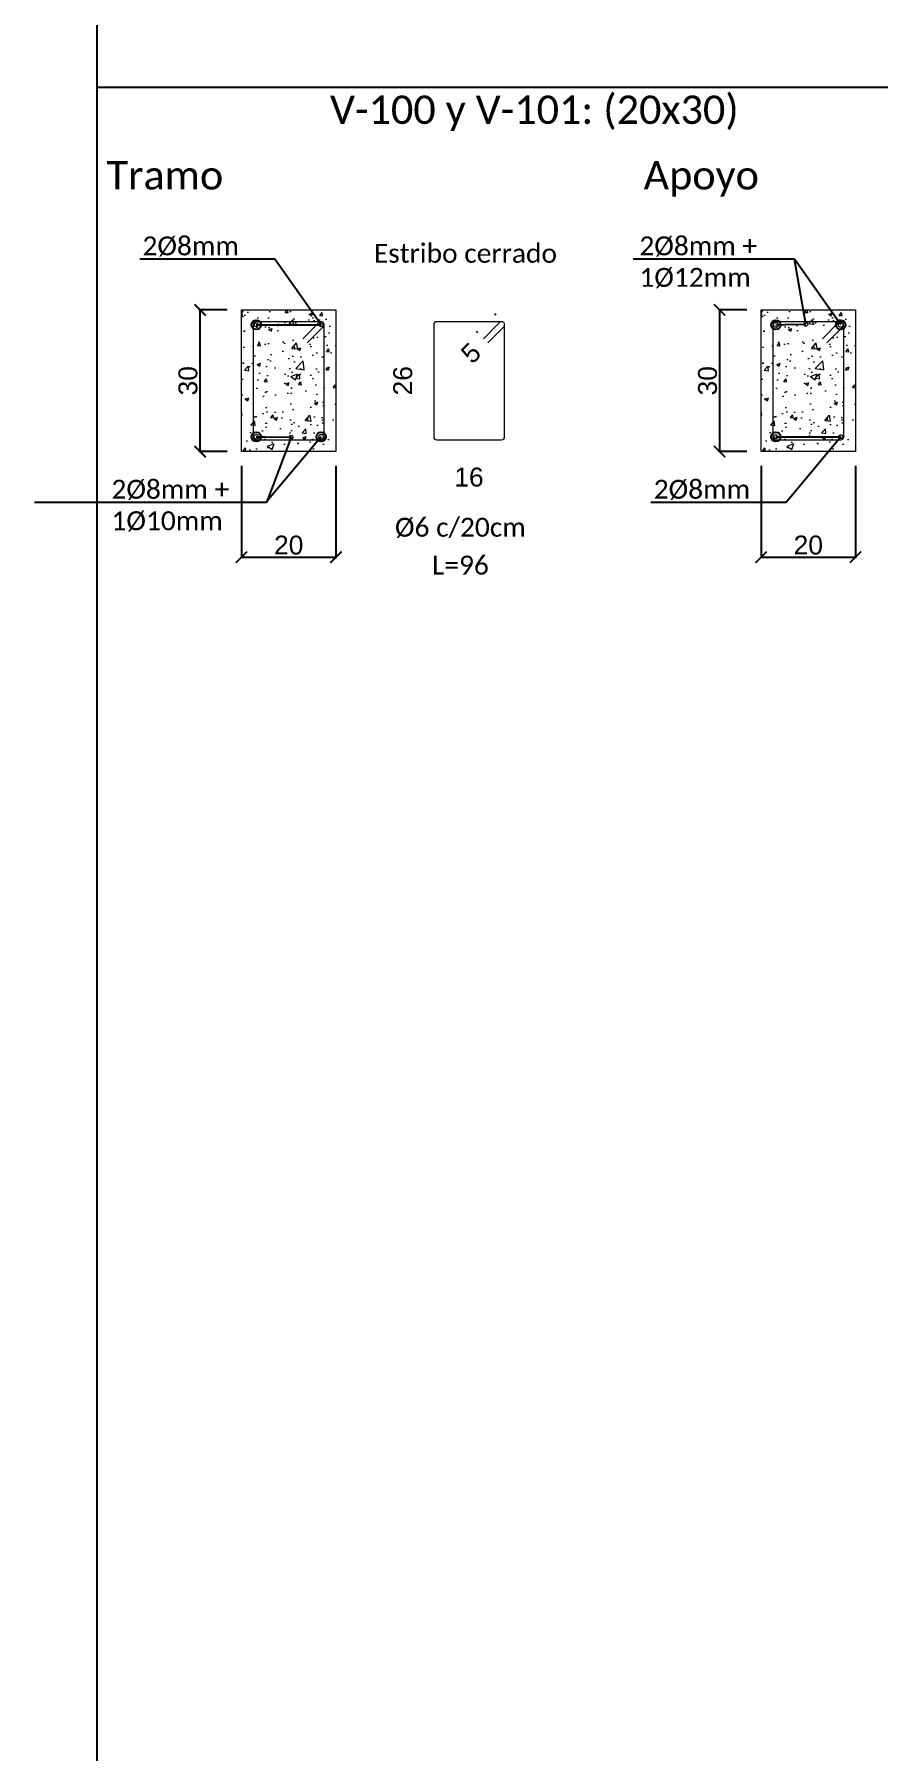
# Model space of a CAD drawing. Header units: millimetres. Extents: x 141 to 859, y -33 to 129.
# Drawn here: x 414.61 to 423.55, y -15.21 to 2.98 of the extents above; entities that cross this region are included whole.
import ezdxf
from ezdxf import colors
from ezdxf.entities.mleader import LeaderData, LeaderLine
from ezdxf.enums import TextEntityAlignment as Align
from ezdxf.math import Vec2, Vec3

# ---------------------------------------------------------------- set-up
doc = ezdxf.new("R2010")
doc.units = ezdxf.units.MM
doc.header["$LTSCALE"] = 0.1
doc.header["$MEASUREMENT"] = 0
doc.header["$PDMODE"] = 3
doc.header["$PDSIZE"] = 0.1
doc.layers.get('DEFPOINTS').update_dxf_attribs({"color": 1})
for name, color, linetype, lineweight in [('ARM_LONGITUDINAL_Ø10', 10, 'Continuous', 9), ('ARM_LONGITUDINAL_Ø12', 10, 'Continuous', 9), ('ARM_TRANSVERSAL_Ø6', 10, 'Continuous', 9), ('CIM_REFEREN', 2, 'Continuous', 0), ('CIM_TXT_ARMADOS', 3, 'Continuous', 0), ('SEC_COTAS_SEC_DIM_VIGA', 1, 'Continuous', 0), ('SEC_REF_TXT_POSICIONES_ARM_ESTRIBOS', 1, 'Continuous', 9), ('SOMBRA', 1, 'Continuous', 0), ('VIG_CARAS', 4, 'Continuous', 9)]:
    doc.layers.add(name, color=color, linetype=linetype, lineweight=lineweight)
doc.layers.add('COTAS-HECTOR', color=2, linetype='Continuous')
doc.styles.add('Arial20', font='arial.ttf', dxfattribs={"height": 0.2})
doc.styles.add('CYPETXT', font='calibri.ttf', dxfattribs={"height": 0.2})
doc.dimstyles.new('COTA-1-100', dxfattribs={"dimtxt": 0.2, "dimasz": 0.12, "dimexe": 0.012, "dimexo": 0.15, "dimgap": 0.025, "dimtad": 1, "dimzin": 0, "dimdsep": 46, "dimtxsty": 'Arial20', "dimblk1": 'ARCHTICK', "dimblk2": 'ARCHTICK', "dimsah": 1, "dimcen": 0.09, "dimclrd": 256, "dimclre": 256, "dimclrt": 256, "dimazin": 0, "dimtfac": 1, "dimtofl": 0, "dimtmove": 2, "dimatfit": 3, "dimldrblk": 'ARCHTICK', "dimfxl": 1, "dimtolj": 1, "dimtzin": 0, "dimarcsym": 0})

# ---------------------------------------------------------------- blocks, each defined once
blk = doc.blocks.new('_Origin')
at = {"color": 0, "linetype": 'ByBlock', "lineweight": -2}
blk.add_line((0, 0), (-1, 0), dxfattribs=at)
blk.add_circle((0, 0), 0.5, dxfattribs=at)
blk = doc.blocks.new('*D431')
at = {"layer": 'DEFPOINTS', "color": 0, "transparency": 16777216}
for p in [(418.834, -1.143), (419.589, -1.143), (419.589, -1.838)]:
    blk.add_point(p, dxfattribs=at)
at = {"layer": 'SEC_COTAS_SEC_DIM_VIGA', "transparency": 16777216, "insert": (419.212, -1.711), "char_height": 0.2, "attachment_point": 5, "style": 'Arial20'}
blk.add_mtext('\\A1;16', dxfattribs=at)
blk = doc.blocks.new('_ARCHTICK')
at = {"color": 0, "linetype": 'ByBlock', "const_width": 0.15}
blk.add_lwpolyline([(-0.5, -0.5), (0.5, 0.5)], dxfattribs=at)
blk = doc.blocks.new('_None')
blk = doc.blocks.new('*D432')
at = {"layer": 'DEFPOINTS', "color": 0, "transparency": 16777216}
for p in [(419.495, 0.01), (419.604, -0.102), (419.41, -0.29)]:
    blk.add_point(p, dxfattribs=at)
at = {"layer": 'SEC_COTAS_SEC_DIM_VIGA', "lineweight": -2, "transparency": 16777216}
for p, q in [((419.499, 0.006), (419.487, 0.019)), ((419.306, -0.182), (419.293, -0.169))]:
    blk.add_line(p, q, dxfattribs=at)
at = {"layer": 'SEC_COTAS_SEC_DIM_VIGA', "transparency": 16777216, "insert": (419.233, -0.397), "char_height": 0.2, "attachment_point": 5, "rotation": 44.1312, "style": 'Arial20'}
blk.add_mtext('\\A1;5', dxfattribs=at)
blk = doc.blocks.new('*D428')
at = {"layer": 'DEFPOINTS', "color": 0, "transparency": 16777216}
for p in [(416.804, -1.44), (417.804, -1.44), (417.804, -2.558)]:
    blk.add_point(p, dxfattribs=at)
at = {"layer": 'SEC_COTAS_SEC_DIM_VIGA', "lineweight": -2, "transparency": 16777216}
for p, q in [((416.804, -1.59), (416.804, -2.57)), ((417.804, -1.59), (417.804, -2.57)), ((416.804, -2.558), (417.804, -2.558))]:
    blk.add_line(p, q, dxfattribs=at)
at = {"layer": 'SEC_COTAS_SEC_DIM_VIGA', "lineweight": -2, "transparency": 16777216, "xscale": 0.12, "yscale": 0.12, "zscale": 0.12, "rotation": 180}
blk.add_blockref('_ARCHTICK', (416.804, -2.558), dxfattribs=at)
at = {"layer": 'SEC_COTAS_SEC_DIM_VIGA', "lineweight": -2, "transparency": 16777216, "xscale": 0.12, "yscale": 0.12, "zscale": 0.12}
blk.add_blockref('_ARCHTICK', (417.804, -2.558), dxfattribs=at)
at = {"layer": 'SEC_COTAS_SEC_DIM_VIGA', "transparency": 16777216, "insert": (417.304, -2.431), "char_height": 0.2, "attachment_point": 5, "style": 'Arial20'}
blk.add_mtext('\\A1;20', dxfattribs=at)
blk = doc.blocks.new('*D429')
at = {"layer": 'DEFPOINTS', "color": 0, "transparency": 16777216}
for p in [(416.366, 0.06), (416.804, 0.06), (416.804, -1.44)]:
    blk.add_point(p, dxfattribs=at)
at = {"layer": 'SEC_COTAS_SEC_DIM_VIGA', "lineweight": -2, "transparency": 16777216}
for p, q in [((416.654, 0.06), (416.354, 0.06)), ((416.366, -1.44), (416.366, 0.06)), ((416.654, -1.44), (416.354, -1.44))]:
    blk.add_line(p, q, dxfattribs=at)
at = {"layer": 'SEC_COTAS_SEC_DIM_VIGA', "lineweight": -2, "transparency": 16777216, "xscale": 0.12, "yscale": 0.12, "zscale": 0.12}
for p, rotation in [((416.366, 0.06), 90), ((416.366, -1.44), 270)]:
    blk.add_blockref('_ARCHTICK', p, dxfattribs=dict(at, rotation=rotation))
at = {"layer": 'SEC_COTAS_SEC_DIM_VIGA', "transparency": 16777216, "insert": (416.238, -0.69), "char_height": 0.2, "attachment_point": 5, "rotation": 90, "style": 'Arial20'}
blk.add_mtext('\\A1;30', dxfattribs=at)
blk = doc.blocks.new('*D430')
at = {"layer": 'DEFPOINTS', "color": 0, "transparency": 16777216}
for p in [(418.535, -0.065), (418.917, -0.065), (418.917, -1.315)]:
    blk.add_point(p, dxfattribs=at)
at = {"layer": 'SEC_COTAS_SEC_DIM_VIGA', "transparency": 16777216, "insert": (418.512, -0.69), "char_height": 0.2, "attachment_point": 5, "rotation": 90, "style": 'Arial20'}
blk.add_mtext('\\A1;26', dxfattribs=at)
blk = doc.blocks.new('*D415')
at = {"layer": 'DEFPOINTS', "color": 0, "transparency": 16777216}
for p in [(422.304, -1.44), (423.304, -1.44), (423.304, -2.558)]:
    blk.add_point(p, dxfattribs=at)
at = {"layer": 'SEC_COTAS_SEC_DIM_VIGA', "lineweight": -2, "transparency": 16777216}
for p, q in [((422.304, -1.59), (422.304, -2.57)), ((423.304, -1.59), (423.304, -2.57)), ((422.304, -2.558), (423.304, -2.558))]:
    blk.add_line(p, q, dxfattribs=at)
at = {"layer": 'SEC_COTAS_SEC_DIM_VIGA', "lineweight": -2, "transparency": 16777216, "xscale": 0.12, "yscale": 0.12, "zscale": 0.12, "rotation": 180}
blk.add_blockref('_ARCHTICK', (422.304, -2.558), dxfattribs=at)
at = {"layer": 'SEC_COTAS_SEC_DIM_VIGA', "lineweight": -2, "transparency": 16777216, "xscale": 0.12, "yscale": 0.12, "zscale": 0.12}
blk.add_blockref('_ARCHTICK', (423.304, -2.558), dxfattribs=at)
at = {"layer": 'SEC_COTAS_SEC_DIM_VIGA', "transparency": 16777216, "insert": (422.804, -2.431), "char_height": 0.2, "attachment_point": 5, "style": 'Arial20'}
blk.add_mtext('\\A1;20', dxfattribs=at)
blk = doc.blocks.new('*D416')
at = {"layer": 'DEFPOINTS', "color": 0, "transparency": 16777216}
for p in [(421.866, 0.06), (422.304, 0.06), (422.304, -1.44)]:
    blk.add_point(p, dxfattribs=at)
at = {"layer": 'SEC_COTAS_SEC_DIM_VIGA', "lineweight": -2, "transparency": 16777216}
for p, q in [((422.154, 0.06), (421.854, 0.06)), ((421.866, -1.44), (421.866, 0.06)), ((422.154, -1.44), (421.854, -1.44))]:
    blk.add_line(p, q, dxfattribs=at)
at = {"layer": 'SEC_COTAS_SEC_DIM_VIGA', "lineweight": -2, "transparency": 16777216, "xscale": 0.12, "yscale": 0.12, "zscale": 0.12}
for p, rotation in [((421.866, 0.06), 90), ((421.866, -1.44), 270)]:
    blk.add_blockref('_ARCHTICK', p, dxfattribs=dict(at, rotation=rotation))
at = {"layer": 'SEC_COTAS_SEC_DIM_VIGA', "transparency": 16777216, "insert": (421.738, -0.69), "char_height": 0.2, "attachment_point": 5, "rotation": 90, "style": 'Arial20'}
blk.add_mtext('\\A1;30', dxfattribs=at)

msp = doc.modelspace()

# ---------------------------------------------------------------- hatches: boundary and pattern name
at = {"layer": 'SOMBRA'}
h = msp.add_hatch(dxfattribs=at)
h.set_pattern_fill('AR-CONC', color=256, scale=0.002)
h.set_pattern_definition([(50, (237.16567, -80.8274), (0.36436934, -0.03187817), [0.0381, -0.4191]), (355, (237.16567, -80.8274), (-0.07048684, 0.3821137), [0.03048, -0.3352812]), (100.45144, (237.19604, -80.83004), (0.2938825, 0.3502355), [0.03238, -0.3561805]), (46.1842, (237.16567, -80.7258), (0.5421581, -0.0840847), [0.05715, -0.62865]), (96.63556, (237.21085, -80.7328), (0.4748083, 0.4948522), [0.04857, -0.5342712]), (351.18415, (237.16567, -80.7258), (0.4748083, 0.4948522), [0.04572, -0.5029195]), (21, (237.21647, -80.7512), (0.3032288, -0.2045304), [0.0381, -0.4191]), (326, (237.21647, -80.7512), (0.12360406, 0.3683759), [0.03048, -0.33528]), (71.45144, (237.24174, -80.76823), (0.42683284, 0.16384554), [0.03238, -0.3561799]), (37.5, (237.16567, -80.82739), (0.00617721, 0.16911008), [0, -0.331216, 0, -0.34036, 0, -0.33655]), (7.5, (237.16567, -80.82739), (0.13363933, 0.20036115), [0, -0.194056, 0, -0.323596, 0, -0.12827]), (327.5, (237.05239, -80.82739), (0.27118119, -0.01145749), [0, -0.127, 0, -0.39624, 0, -0.52578]), (317.5, (237.00159, -80.82739), (0.29625836, 0.05085298), [0, -0.1651, 0, -0.263144, 0, -0.37338])])
h.paths.add_polyline_path([(417.8036, 0.0598), (416.8036, 0.0598), (416.8036, -1.4402), (417.8036, -1.4402)])
h.paths.add_polyline_path([(416.9356, -0.0977, -1), (416.9856, -0.0977, -1)], flags=16)
h.paths.add_polyline_path([(417.6216, -0.0977, -1), (417.6716, -0.0977, -1)], flags=16)
h.paths.add_polyline_path([(417.0035, -1.2696, -1), (416.9435, -1.2696, -1)], flags=16)
h.paths.add_polyline_path([(417.6637, -1.2696, -1), (417.6037, -1.2696, -1)], flags=16)
h = msp.add_hatch(dxfattribs=at)
h.set_pattern_fill('AR-CONC', color=256, scale=0.004)
h.set_pattern_definition([(50, (237.1657, -80.8274), (0.7287387, -0.0637563), [0.0762, -0.8382]), (355, (237.1657, -80.8274), (-0.1409737, 0.7642274), [0.06096, -0.6705623]), (100.45144, (237.2264, -80.8327), (0.587765, 0.700471), [0.06476, -0.712361]), (46.1842, (237.1657, -80.6242), (1.084316, -0.1681693), [0.1143, -1.2573]), (96.63556, (237.256, -80.6382), (0.9496165, 0.9897045), [0.09714, -1.0685424]), (351.18415, (237.1657, -80.6242), (0.9496165, 0.9897045), [0.09144, -1.005839]), (21, (237.2673, -80.675), (0.6064576, -0.4090608), [0.0762, -0.8382]), (326, (237.2673, -80.675), (0.247208, 0.736752), [0.06096, -0.67056]), (71.45144, (237.3178, -80.7091), (0.8536657, 0.327691), [0.06476, -0.7123598]), (37.5, (237.16567, -80.82739), (0.0123544, 0.33822016), [0, -0.662432, 0, -0.68072, 0, -0.6731]), (7.5, (237.16567, -80.8274), (0.26727865, 0.4007223), [0, -0.388112, 0, -0.647192, 0, -0.25654]), (327.5, (236.9391, -80.8274), (0.54236238, -0.02291498), [0, -0.254, 0, -0.79248, 0, -1.05156]), (317.5, (236.8375, -80.8274), (0.5925167, 0.101706), [0, -0.3302, 0, -0.526288, 0, -0.74676])])
h.paths.add_polyline_path([(416.8036, -1.4402), (417.8036, -1.4402), (417.8036, 0.0598), (416.8036, 0.0598)])
h.paths.add_polyline_path([(416.9406, -0.0977, -1), (416.9806, -0.0977, -1)], flags=16)
h.paths.add_polyline_path([(417.6266, -0.0977, -1), (417.6666, -0.0977, -1)], flags=16)
h = msp.add_hatch(dxfattribs=at)
h.set_pattern_fill('AR-CONC', color=256, scale=0.002)
h.set_pattern_definition([(50, (242.66568, -80.8274), (0.36436934, -0.03187817), [0.0381, -0.4191]), (355, (242.66568, -80.8274), (-0.07048684, 0.3821137), [0.03048, -0.3352812]), (100.45144, (242.69604, -80.83004), (0.2938825, 0.3502355), [0.03238, -0.3561805]), (46.1842, (242.66568, -80.7258), (0.5421581, -0.0840847), [0.05715, -0.62865]), (96.63556, (242.71086, -80.7328), (0.4748083, 0.4948522), [0.04857, -0.5342712]), (351.18415, (242.6657, -80.7258), (0.4748083, 0.4948522), [0.04572, -0.5029195]), (21, (242.71648, -80.7512), (0.3032288, -0.2045304), [0.0381, -0.4191]), (326, (242.71648, -80.7512), (0.12360406, 0.3683759), [0.03048, -0.33528]), (71.45144, (242.74174, -80.76823), (0.42683284, 0.16384554), [0.03238, -0.3561799]), (37.5, (242.66568, -80.82739), (0.00617721, 0.16911008), [0, -0.331216, 0, -0.34036, 0, -0.33655]), (7.5, (242.66568, -80.82739), (0.13363933, 0.20036115), [0, -0.194056, 0, -0.323596, 0, -0.12827]), (327.5, (242.55239, -80.82739), (0.27118119, -0.01145749), [0, -0.127, 0, -0.39624, 0, -0.52578]), (317.5, (242.5016, -80.82739), (0.29625836, 0.05085298), [0, -0.1651, 0, -0.263144, 0, -0.37338])])
h.paths.add_polyline_path([(423.3036, 0.0598), (422.3036, 0.0598), (422.3036, -1.4402), (423.3036, -1.4402)])
h.paths.add_polyline_path([(422.4356, -0.0977, -1), (422.4856, -0.0977, -1)], flags=16)
h.paths.add_polyline_path([(423.1216, -0.0977, -1), (423.1716, -0.0977, -1)], flags=16)
h.paths.add_polyline_path([(422.5035, -1.2696, -1), (422.4435, -1.2696, -1)], flags=16)
h.paths.add_polyline_path([(423.1637, -1.2696, -1), (423.1037, -1.2696, -1)], flags=16)
h = msp.add_hatch(dxfattribs=at)
h.set_pattern_fill('AR-CONC', color=256, scale=0.004)
h.set_pattern_definition([(50, (242.6657, -80.8274), (0.7287387, -0.0637563), [0.0762, -0.8382]), (355, (242.6657, -80.8274), (-0.1409737, 0.7642274), [0.06096, -0.6705623]), (100.45144, (242.7264, -80.8327), (0.587765, 0.700471), [0.06476, -0.712361]), (46.1842, (242.6657, -80.6242), (1.084316, -0.1681693), [0.1143, -1.2573]), (96.63556, (242.756, -80.6382), (0.9496165, 0.9897045), [0.09714, -1.0685424]), (351.18415, (242.6657, -80.6242), (0.9496165, 0.9897045), [0.09144, -1.005839]), (21, (242.7673, -80.675), (0.6064576, -0.4090608), [0.0762, -0.8382]), (326, (242.7673, -80.675), (0.247208, 0.736752), [0.06096, -0.67056]), (71.45144, (242.8178, -80.7091), (0.8536657, 0.327691), [0.06476, -0.7123598]), (37.5, (242.66568, -80.82739), (0.0123544, 0.33822016), [0, -0.662432, 0, -0.68072, 0, -0.6731]), (7.5, (242.66568, -80.8274), (0.26727865, 0.4007223), [0, -0.388112, 0, -0.647192, 0, -0.25654]), (327.5, (242.4391, -80.8274), (0.54236238, -0.02291498), [0, -0.254, 0, -0.79248, 0, -1.05156]), (317.5, (242.3375, -80.8274), (0.5925167, 0.101706), [0, -0.3302, 0, -0.526288, 0, -0.74676])])
h.paths.add_polyline_path([(422.3036, -1.4402), (423.3036, -1.4402), (423.3036, 0.0598), (422.3036, 0.0598)])
h.paths.add_polyline_path([(423.1666, -1.2826, -1), (423.1266, -1.2826, -1)], flags=16)
h.paths.add_polyline_path([(422.4806, -1.2826, -1), (422.4406, -1.2826, -1)], flags=16)

# ---------------------------------------------------------------- linework, layer by layer
for p, q in [((415.2711, 25.5763), (415.2711, -10.4128)), ((415.2711, 2.5987), (415.2711, -33.3904)), ((415.2711, 2.4195), (455.6387, 2.4195))]:
    msp.add_line(p, q)
at = {"layer": 'ARM_LONGITUDINAL_Ø10'}
for centre, radius in [((416.9606, -0.0977), 0.02), ((417.6466, -0.0977), 0.02), ((422.4606, -0.0977), 0.025), ((423.1466, -0.0977), 0.025), ((416.9606, -1.2826), 0.025), ((417.6466, -1.2826), 0.025), ((422.4606, -1.2826), 0.02), ((423.1466, -1.2826), 0.02)]:
    msp.add_circle(centre, radius, dxfattribs=at)
at = {"layer": 'ARM_LONGITUDINAL_Ø12'}
for centre in [(422.7777, -0.092), (417.3295, -1.2884)]:
    msp.add_circle(centre, 0.02, dxfattribs=at)
at = {"layer": 'ARM_TRANSVERSAL_Ø6'}
for points in [[(417.4995, -0.2895), (417.6692, -0.1198), (417.6732, -0.115), (417.6762, -0.1094), (417.678, -0.1034), (417.6786, -0.0972), (417.678, -0.0909), (417.6762, -0.0849), (417.6732, -0.0794), (417.6692, -0.0746), (417.6644, -0.0706), (417.6588, -0.0676), (417.6528, -0.0658), (417.6466, -0.0652), (416.9606, -0.0652), (416.9484, -0.0676), (416.938, -0.0746), (416.931, -0.0849), (416.9286, -0.0972), (416.9286, -1.2832), (416.931, -1.2954), (416.938, -1.3058), (416.9484, -1.3127), (416.9606, -1.3152), (417.6466, -1.3152), (417.6588, -1.3127), (417.6692, -1.3058), (417.6762, -1.2954), (417.6786, -1.2832), (417.6786, -0.0972), (417.678, -0.0909), (417.6762, -0.0849), (417.6732, -0.0794), (417.6692, -0.0746), (417.6644, -0.0706), (417.6588, -0.0676), (417.6528, -0.0658), (417.6466, -0.0652), (417.6404, -0.0658), (417.6344, -0.0676), (417.6288, -0.0706), (417.624, -0.0746), (417.4543, -0.2443)], [(419.41, -0.2895), (419.5797, -0.1198), (419.5837, -0.115), (419.5866, -0.1094), (419.5884, -0.1034), (419.5891, -0.0972), (419.5884, -0.0909), (419.5866, -0.0849), (419.5837, -0.0794), (419.5797, -0.0746), (419.5748, -0.0706), (419.5693, -0.0676), (419.5633, -0.0658), (419.5571, -0.0652), (418.8711, -0.0652), (418.8588, -0.0676), (418.8484, -0.0746), (418.8415, -0.0849), (418.8391, -0.0972), (418.8391, -1.2832), (418.8415, -1.2954), (418.8484, -1.3058), (418.8588, -1.3127), (418.8711, -1.3152), (419.5571, -1.3152), (419.5693, -1.3127), (419.5797, -1.3058), (419.5866, -1.2954), (419.5891, -1.2832), (419.5891, -0.0972), (419.5884, -0.0909), (419.5866, -0.0849), (419.5837, -0.0794), (419.5797, -0.0746), (419.5748, -0.0706), (419.5693, -0.0676), (419.5633, -0.0658), (419.5571, -0.0652), (419.5508, -0.0658), (419.5448, -0.0676), (419.5393, -0.0706), (419.5344, -0.0746), (419.3647, -0.2443)], [(422.9995, -0.2895), (423.1692, -0.1198), (423.1732, -0.115), (423.1762, -0.1094), (423.178, -0.1034), (423.1786, -0.0972), (423.178, -0.0909), (423.1762, -0.0849), (423.1732, -0.0794), (423.1692, -0.0746), (423.1644, -0.0706), (423.1589, -0.0676), (423.1528, -0.0658), (423.1466, -0.0652), (422.4606, -0.0652), (422.4484, -0.0676), (422.438, -0.0746), (422.431, -0.0849), (422.4286, -0.0972), (422.4286, -1.2832), (422.431, -1.2954), (422.438, -1.3058), (422.4484, -1.3127), (422.4606, -1.3152), (423.1466, -1.3152), (423.1589, -1.3127), (423.1692, -1.3058), (423.1762, -1.2954), (423.1786, -1.2832), (423.1786, -0.0972), (423.178, -0.0909), (423.1762, -0.0849), (423.1732, -0.0794), (423.1692, -0.0746), (423.1644, -0.0706), (423.1589, -0.0676), (423.1528, -0.0658), (423.1466, -0.0652), (423.1404, -0.0658), (423.1344, -0.0676), (423.1288, -0.0706), (423.124, -0.0746), (422.9543, -0.2443)]]:
    msp.add_lwpolyline(points, dxfattribs=at)
at = {"layer": 'COTAS-HECTOR', "color": 1, "linetype": 'ByBlock', "lineweight": -2}
for points in [[(423.1466, -0.0977), (422.6578, 0.5984)], [(417.6466, -1.2826), (417.0685, -1.9731)]]:
    msp.add_lwpolyline(points, dxfattribs=at)
for centre in [(423.1466, -0.0977), (417.6466, -1.2826)]:
    msp.add_circle(centre, 0.05, dxfattribs=at)
at = {"layer": 'VIG_CARAS'}
for points in [[(416.8036, 0.0598), (417.8036, 0.0598), (417.8036, -1.4402), (416.8036, -1.4402)], [(422.3036, 0.0598), (423.3036, 0.0598), (423.3036, -1.4402), (422.3036, -1.4402)]]:
    msp.add_lwpolyline(points, close=True, dxfattribs=at)

# ---------------------------------------------------------------- texts
at = {"layer": 'CIM_REFEREN', "style": 'CYPETXT'}
for s, p in [('V-100 y V-101: (20x30)', (417.7405, 2.03)), ('Tramo', (415.3757, 1.3358)), ('Apoyo', (421.0601, 1.3358))]:
    msp.add_text(s, height=0.3, dxfattribs=at).set_placement(p)
at = {"layer": 'CIM_TXT_ARMADOS', "style": 'CYPETXT'}
msp.add_text('Estribo cerrado', height=0.2, dxfattribs=at).set_placement((419.1742, 0.5598), align=Align.CENTER)
at = {"layer": 'SEC_REF_TXT_POSICIONES_ARM_ESTRIBOS', "style": 'CYPETXT'}
for s, p in [('%%C6 c/20cm', (419.121, -2.241)), ('L=96', (419.121, -2.6421))]:
    msp.add_text(s, height=0.2, dxfattribs=at).set_placement(p, align=Align.MIDDLE_CENTER)

# ---------------------------------------------------------------- dimensions: what is measured, and where the dimension line sits
at = {"layer": 'SEC_COTAS_SEC_DIM_VIGA'}
for p1, p2, distance, picture, middle in [((416.8036, -1.4402), (416.8036, 0.0598), 0.438, '*D429', (416.2384, -0.6902)), ((422.3036, -1.4402), (422.3036, 0.0598), 0.438, '*D416', (421.7384, -0.6902)), ((416.8036, -1.4402), (417.8036, -1.4402), -1.1178, '*D428', (417.3036, -2.4308)), ((422.3036, -1.4402), (423.3036, -1.4402), -1.1178, '*D415', (422.8036, -2.4308))]:
    dim = msp.add_aligned_dim(p1=p1, p2=p2, distance=distance, dimstyle='COTA-1-100', override={"dimdec": 0, "dimlfac": 20}, dxfattribs=at)
    dim.commit()
    dim.dimension.update_dxf_attribs({"geometry": picture, "text_midpoint": middle})
dim = msp.add_linear_dim(base=(419.4951, 0.0104), p1=(419.41, -0.2895), p2=(419.6037, -0.1015), angle=44.13116, dimstyle='COTA-1-100', override={"dimdec": 0, "dimlfac": 20, "dimblk1": 'None', "dimblk2": 'None', "dimsah": 1, "dimsd1": 1, "dimsd2": 1}, dxfattribs=at)
dim.commit()
dim.dimension.update_dxf_attribs({"geometry": '*D432', "text_midpoint": (419.2332, -0.3968), "dimtype": 161})
dim = msp.add_linear_dim(base=(418.5347, -0.0652), p1=(418.9168, -1.3152), p2=(418.9168, -0.0652), angle=90, text='26', dimstyle='COTA-1-100', override={"dimdec": 0, "dimlfac": 20, "dimblk1": 'None', "dimblk2": 'None', "dimsah": 1, "dimse1": 1, "dimse2": 1, "dimsd1": 1, "dimsd2": 1}, dxfattribs=at)
dim.commit()
dim.dimension.update_dxf_attribs({"geometry": '*D430', "text_midpoint": (418.5119, -0.6902), "dimtype": 161})
dim = msp.add_linear_dim(base=(419.5891, -1.838), p1=(418.834, -1.1427), p2=(419.5891, -1.1427), text='16', dimstyle='COTA-1-100', override={"dimdec": 0, "dimlfac": 20, "dimblk1": 'None', "dimblk2": 'None', "dimsah": 1, "dimse1": 1, "dimse2": 1, "dimsd1": 1, "dimsd2": 1}, dxfattribs=at)
dim.commit()
dim.dimension.update_dxf_attribs({"geometry": '*D431', "text_midpoint": (419.2115, -1.7108)})

# ---------------------------------------------------------------- leaders
at = {"layer": 'COTAS-HECTOR'}
ml = msp.add_multileader_mtext('Standard', dxfattribs=at)
ml.set_content('2%%C8mm', color=256, style='CYPETXT')
ml.set_leader_properties(color=1)
ml.set_arrow_properties(name='ORIGIN')
ml.build(insert=Vec2(0, 0))
ml.multileader.update_dxf_attribs({"text_left_attachment_type": 6, "text_right_attachment_type": 6, "dogleg_length": 0.3594, "arrow_head_size": 0.1})
ctx = ml.context
ctx.base_point, ctx.char_height, ctx.arrow_head_size, ctx.landing_gap_size, ctx.plane_origin = Vec3(415.6661, 0.5984), 0.2, 0.1, 0.09, Vec3(419.3598, 1.5222)
ctx.left_attachment, ctx.right_attachment = 6, 6
notes = []
notes.append((ctx, [(1, (1, 1, 0), (417.1578, 0.5984), (-1, 0), 0.3202, [(0, [(416.9606, -0.0977), (417.6466, -0.0977)], 0, [])])]))
ctx.mtext.insert, ctx.mtext.flow_direction = Vec3(415.7561, 0.8384), 5
ml = msp.add_multileader_mtext('Standard', dxfattribs=at)
ml.set_content('2%%C8mm + \\P1%%C12mm', color=256, style='CYPETXT')
ml.set_leader_properties(color=1)
ml.set_arrow_properties(name='ORIGIN')
ml.build(insert=Vec2(0, 0))
ml.multileader.update_dxf_attribs({"text_left_attachment_type": 6, "text_right_attachment_type": 6, "dogleg_length": 0.3594, "arrow_head_size": 0.1})
ctx = ml.context
ctx.base_point, ctx.char_height, ctx.arrow_head_size, ctx.landing_gap_size, ctx.plane_origin = Vec3(420.9259, 0.5984), 0.2, 0.1, 0.09, Vec3(424.8598, 1.5222)
ctx.left_attachment, ctx.right_attachment = 6, 6
notes.append((ctx, [(1, (1, 1, 0), (422.6578, 0.5984), (-1, 0), 0.3202, [(0, [(422.4606, -0.0977), (422.7777, -0.092)], 0, [])])]))
ctx.mtext.insert, ctx.mtext.flow_direction = Vec3(421.0159, 0.8384), 5
ml = msp.add_multileader_mtext('Standard', dxfattribs=at)
ml.set_content('2%%C8mm + 1%%C10mm', color=256, style='CYPETXT')
ml.set_leader_properties(color=1)
ml.set_arrow_properties(name='ORIGIN')
ml.build(insert=Vec2(0, 0))
ml.multileader.update_dxf_attribs({"text_left_attachment_type": 6, "text_right_attachment_type": 6, "dogleg_length": 0.3594, "arrow_head_size": 0.1})
ctx = ml.context
ctx.base_point, ctx.char_height, ctx.arrow_head_size, ctx.landing_gap_size, ctx.plane_origin = Vec3(415.3375, -1.9788), 0.2, 0.1, 0.09, Vec3(419.3598, -2.9026)
ctx.left_attachment, ctx.right_attachment = 6, 6
notes.append((ctx, [(1, (1, 1, 0), (417.0693, -1.9788), (-1, 0), 0.3202, [(0, [(416.9606, -1.2826), (417.3295, -1.2884)], 0, [])])]))
ctx.mtext.insert, ctx.mtext.width, ctx.mtext.flow_direction = Vec3(415.4275, -1.7388), 2.027468, 5
ml = msp.add_multileader_mtext('Standard', dxfattribs=at)
ml.set_content('2%%C8mm', color=256, style='CYPETXT')
ml.set_leader_properties(color=1)
ml.set_arrow_properties(name='ORIGIN')
ml.build(insert=Vec2(0, 0))
ml.multileader.update_dxf_attribs({"text_left_attachment_type": 6, "text_right_attachment_type": 6, "dogleg_length": 0.3594, "arrow_head_size": 0.1})
ctx = ml.context
ctx.base_point, ctx.char_height, ctx.arrow_head_size, ctx.landing_gap_size, ctx.plane_origin = Vec3(421.0776, -1.9788), 0.2, 0.1, 0.09, Vec3(424.8598, -2.9026)
ctx.left_attachment, ctx.right_attachment = 6, 6
notes.append((ctx, [(1, (1, 1, 0), (422.5693, -1.9788), (-1, 0), 0.3202, [(0, [(422.4606, -1.2826), (423.1466, -1.2826)], 0, [])])]))
ctx.mtext.insert, ctx.mtext.width, ctx.mtext.flow_direction = Vec3(421.1676, -1.7388), 2.027468, 5
for ctx, leaders in notes:
    for number, flags, end, landing, length, lines in leaders:
        leader = LeaderData()
        leader.index, (leader.has_last_leader_line, leader.has_dogleg_vector, leader.attachment_direction) = number, flags
        leader.last_leader_point, leader.dogleg_vector, leader.dogleg_length = Vec3(end), Vec3(landing), length
        for number, points, colour, breaks in lines:
            line = LeaderLine()
            line.index, line.vertices, line.color, line.breaks = number, Vec3.list(points), colors.encode_raw_color(colour), breaks
            leader.lines.append(line)
        ctx.leaders.append(leader)

doc.saveas('drawing.dxf')
